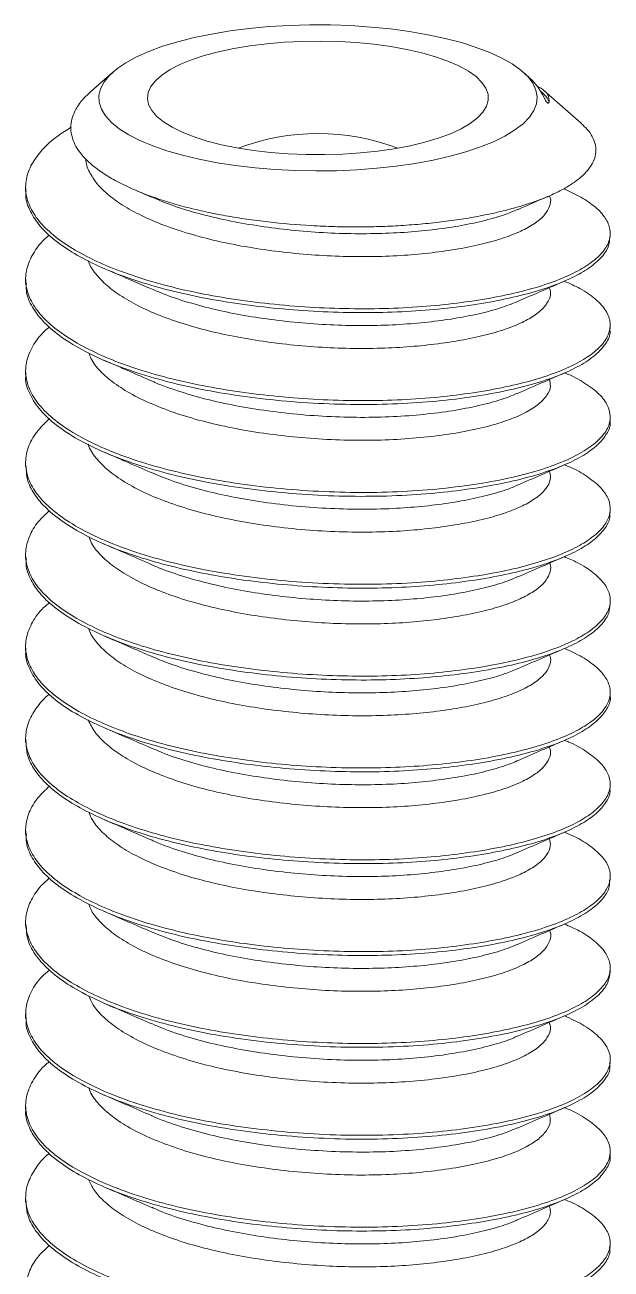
# Paper-space layout '_Dimetric' of a CAD drawing. Header units: millimetres. Extents: x -3 to 3, y -0.5 to 25.7.
# Drawn here: x -3.01 to 3.01, y 12.96 to 25.73 of the extents above; entities that cross this region are included whole.
import ezdxf

# ---------------------------------------------------------------- set-up
doc = ezdxf.new("R2010")
doc.units = ezdxf.units.MM

psp = doc.layouts.new('_Dimetric')

# ---------------------------------------------------------------- linework, layer by layer
at = {"color": 7, "linetype": 'Continuous', "lineweight": 15}
for p, q in [((-2.105, 25.25), (-2.335, 25.046)), ((2.165, 25.197), (2.105, 25.25)), ((2.701, 24.724), (2.318, 25.061)), ((-3, 24.067), (-3, 24.027)), ((-1.873, 24.036), (-1.71, 23.966)), ((2.534, 24.047), (2.522, 24.052)), ((3, 23.556), (3, 23.596)), ((-3, 23.124), (-3, 23.084)), ((3, 22.613), (3, 22.653)), ((-3, 22.181), (-3, 22.142)), ((3, 21.67), (3, 21.71)), ((-3, 21.239), (-3, 21.199)), ((3, 20.727), (3, 20.767)), ((-3, 20.296), (-3, 20.256)), ((3, 19.785), (3, 19.824)), ((-3, 19.353), (-3, 19.313)), ((3, 18.842), (3, 18.882)), ((-3, 18.41), (-3, 18.37)), ((3, 17.899), (3, 17.939)), ((-3, 17.467), (-3, 17.428)), ((3, 16.956), (3, 16.996)), ((-3, 16.525), (-3, 16.485)), ((3, 16.013), (3, 16.053)), ((-3, 15.582), (-3, 15.542)), ((3, 15.071), (3, 15.11)), ((-3, 14.639), (-3, 14.599)), ((3, 14.128), (3, 14.168)), ((-3, 13.696), (-3, 13.656)), ((3, 13.185), (3, 13.225))]:
    psp.add_line(p, q, dxfattribs=at)
at = {"color": 7, "linetype": 'Continuous', "lineweight": 15, "flags": 128}
for points in [[(2.105, 24.719), (2.17, 24.786), (2.216, 24.855), (2.243, 24.924), (2.25, 24.995), (2.237, 25.065), (2.205, 25.134), (2.153, 25.203), (2.082, 25.269), (1.993, 25.333), (1.886, 25.393), (1.763, 25.45), (1.625, 25.503), (1.472, 25.552), (1.306, 25.595), (1.129, 25.633), (0.941, 25.666), (0.746, 25.692), (0.544, 25.712), (0.337, 25.726), (0.127, 25.733), (-0.084, 25.734), (-0.294, 25.728), (-0.501, 25.716), (-0.705, 25.697), (-0.902, 25.672), (-1.091, 25.64), (-1.27, 25.603), (-1.439, 25.561), (-1.594, 25.514), (-1.736, 25.462), (-1.862, 25.405), (-1.972, 25.345), (-2.065, 25.282), (-2.14, 25.216), (-2.195, 25.149), (-2.232, 25.079), (-2.249, 25.009), (-2.246, 24.939), (-2.223, 24.869), (-2.181, 24.8), (-2.12, 24.733), (-2.04, 24.668), (-1.942, 24.606), (-1.827, 24.547), (-1.696, 24.492), (-1.55, 24.441), (-1.39, 24.395), (-1.219, 24.354), (-1.036, 24.319), (-0.845, 24.289), (-0.646, 24.266), (-0.441, 24.249), (-0.232, 24.238), (-0.022, 24.234), (0.189, 24.237), (0.398, 24.246), (0.604, 24.262), (0.804, 24.284), (0.997, 24.312), (1.182, 24.346), (1.356, 24.386), (1.518, 24.431), (1.667, 24.481), (1.801, 24.535), (1.919, 24.593), (2.021, 24.655), (2.105, 24.719)], [(1.637, 24.778), (1.562, 24.721), (1.469, 24.668), (1.36, 24.617), (1.235, 24.571), (1.096, 24.53), (0.945, 24.493), (0.783, 24.463), (0.612, 24.438), (0.435, 24.419), (0.252, 24.407), (0.066, 24.402), (-0.12, 24.402), (-0.305, 24.41), (-0.486, 24.424), (-0.662, 24.444), (-0.831, 24.471), (-0.99, 24.503), (-1.137, 24.541), (-1.272, 24.584), (-1.393, 24.631), (-1.498, 24.683), (-1.585, 24.737), (-1.655, 24.795), (-1.706, 24.855), (-1.738, 24.916), (-1.75, 24.978), (-1.742, 25.04), (-1.715, 25.101), (-1.668, 25.161), (-1.602, 25.219), (-1.518, 25.275), (-1.417, 25.327), (-1.299, 25.375), (-1.167, 25.419), (-1.022, 25.458), (-0.865, 25.491), (-0.699, 25.519), (-0.524, 25.541), (-0.344, 25.556), (-0.159, 25.565), (0.027, 25.568), (0.213, 25.563), (0.396, 25.553), (0.575, 25.535), (0.747, 25.512), (0.911, 25.482), (1.065, 25.447), (1.207, 25.407), (1.334, 25.362), (1.447, 25.312), (1.544, 25.259), (1.622, 25.203), (1.683, 25.144), (1.724, 25.084), (1.746, 25.022), (1.748, 24.96), (1.731, 24.898), (1.693, 24.837), (1.637, 24.778)], [(2.163, 25.195), (2.194, 25.17), (2.257, 25.097), (2.306, 25.019), (2.327, 24.976), (2.336, 24.958), (2.341, 24.949), (2.344, 24.945), (2.348, 24.94), (2.349, 24.938), (2.351, 24.936), (2.353, 24.934), (2.355, 24.933), (2.358, 24.931), (2.364, 24.931), (2.373, 24.942), (2.373, 24.942)]]:
    psp.add_lwpolyline(points, dxfattribs=at)
at = {"color": 7, "linetype": 'Continuous', "lineweight": 15}
psp.add_arc((0, 22.313), 2.306, 69.2072, 110.7928, dxfattribs=at)
for points, knots in [([(2.7, 24.723), (2.723, 24.702), (2.771, 24.658), (2.819, 24.587), (2.848, 24.514), (2.856, 24.441), (2.844, 24.369), (2.811, 24.297), (2.758, 24.227), (2.686, 24.158), (2.595, 24.092), (2.484, 24.028), (2.356, 23.969), (2.212, 23.914), (2.055, 23.864), (1.88, 23.818), (1.694, 23.777), (1.497, 23.742), (1.293, 23.713), (1.077, 23.69), (0.855, 23.673), (0.629, 23.662), (0.4, 23.659), (0.167, 23.662), (-0.139, 23.675), (-0.442, 23.701), (-0.734, 23.739), (-0.948, 23.773), (-1.153, 23.814), (-1.349, 23.86), (-1.535, 23.913), (-1.735, 23.979), (-1.927, 24.057), (-2.104, 24.146), (-2.273, 24.253), (-2.396, 24.361), (-2.475, 24.466), (-2.527, 24.572), (-2.548, 24.708), (-2.5, 24.853), (-2.422, 24.967), (-2.357, 25.024), (-2.334, 25.045)], [0, 0, 0, 0, 0.02099, 0.045042, 0.069281, 0.092051, 0.114979, 0.138409, 0.162012, 0.184725, 0.207597, 0.230982, 0.25455, 0.276881, 0.29937, 0.32236, 0.345523, 0.367687, 0.390006, 0.412567, 0.435463, 0.457437, 0.47957, 0.501952, 0.524675, 0.567694, 0.589766, 0.612001, 0.633552, 0.655264, 0.677267, 0.69944, 0.730787, 0.757352, 0.784219, 0.825977, 0.847425, 0.869042, 0.909902, 0.951969, 0.98237, 1, 1, 1, 1]), ([(2.373, 24.942), (2.372, 24.965), (2.372, 25.011), (2.323, 25.067), (2.265, 25.096), (2.252, 25.103)], [0, 0, 0, 0, 0.431022, 0.873315, 1, 1, 1, 1]), ([(2.531, 24.046), (2.589, 24.02), (2.716, 23.962), (2.856, 23.861), (2.959, 23.751), (3.006, 23.635), (2.997, 23.519), (2.933, 23.405), (2.815, 23.296), (2.648, 23.192), (2.43, 23.098), (2.165, 23.014), (1.859, 22.943), (1.522, 22.887), (1.16, 22.846), (0.777, 22.822), (0.375, 22.817), (-0.036, 22.83), (-0.446, 22.862), (-0.843, 22.912), (-1.222, 22.977), (-1.581, 23.06), (-1.915, 23.161), (-2.214, 23.276), (-2.471, 23.404), (-2.679, 23.54), (-2.839, 23.683), (-2.948, 23.834), (-3.003, 23.991), (-3.002, 24.149), (-2.945, 24.305), (-2.834, 24.454), (-2.697, 24.581), (-2.579, 24.654), (-2.532, 24.683)], [0, 0, 0, 0, 0.0261275, 0.0573611, 0.0891722, 0.1213182, 0.1534987, 0.185411, 0.2167676, 0.2481163, 0.2800239, 0.312203, 0.3443512, 0.3761676, 0.4074058, 0.4388974, 0.4708883, 0.5030864, 0.5351883, 0.5668958, 0.5980793, 0.6297016, 0.6617622, 0.6939654, 0.7260072, 0.757593, 0.7887857, 0.820526, 0.8526427, 0.8848368, 0.916805, 0.9482565, 0.9795224, 1, 1, 1, 1]), ([(2.995, 23.556), (2.993, 23.522), (2.988, 23.447), (2.907, 23.337), (2.773, 23.226), (2.591, 23.125), (2.359, 23.033), (2.082, 22.953), (1.767, 22.886), (1.423, 22.834), (1.054, 22.798), (0.665, 22.779), (0.259, 22.779), (-0.153, 22.798), (-0.559, 22.835), (-0.952, 22.889), (-1.326, 22.959), (-1.679, 23.047), (-2.004, 23.152), (-2.291, 23.271), (-2.535, 23.402), (-2.729, 23.54), (-2.875, 23.685), (-2.966, 23.838), (-3.005, 23.953), (-2.997, 24.017), (-2.995, 24.027)], [0, 0, 0, 0, 0.038219, 0.084306, 0.126724, 0.169577, 0.213083, 0.256842, 0.300443, 0.343481, 0.385852, 0.428878, 0.472472, 0.516232, 0.559746, 0.602613, 0.645024, 0.688204, 0.731869, 0.775611, 0.819018, 0.861698, 0.904236, 0.947553, 0.99127, 1, 1, 1, 1]), ([(2.048, 23.836), (2.14, 23.876), (2.249, 23.924), (2.356, 23.97), (2.372, 23.977)], [0, 0, 0, 0, 0.846083, 1, 1, 1, 1]), ([(2.528, 23.103), (2.584, 23.078), (2.715, 23.021), (2.859, 22.917), (2.966, 22.798), (3.01, 22.675), (2.989, 22.552), (2.908, 22.434), (2.773, 22.323), (2.591, 22.222), (2.359, 22.13), (2.082, 22.05), (1.767, 21.983), (1.423, 21.931), (1.054, 21.895), (0.665, 21.876), (0.259, 21.876), (-0.153, 21.895), (-0.559, 21.932), (-0.952, 21.986), (-1.326, 22.056), (-1.679, 22.144), (-2.004, 22.249), (-2.291, 22.368), (-2.534, 22.499), (-2.729, 22.637), (-2.875, 22.782), (-2.969, 22.935), (-3.008, 23.092), (-2.992, 23.251), (-2.916, 23.405), (-2.836, 23.513), (-2.767, 23.568), (-2.756, 23.576)], [0, 0, 0, 0, 0.025555, 0.060164, 0.095434, 0.131071, 0.166696, 0.201928, 0.234354, 0.267114, 0.300372, 0.333824, 0.367155, 0.400056, 0.432447, 0.465338, 0.498664, 0.532117, 0.565381, 0.598151, 0.630573, 0.663582, 0.696962, 0.730401, 0.763584, 0.796211, 0.828729, 0.861844, 0.895263, 0.928673, 0.961762, 0.994248, 1, 1, 1, 1]), ([(-2.196, 23.234), (-2.105, 23.194), (-1.934, 23.12), (-1.782, 23.054), (-1.71, 23.023)], [0, 0, 0, 0, 0.531666, 1, 1, 1, 1]), ([(2.995, 22.613), (2.996, 22.604), (3.006, 22.555), (2.961, 22.464), (2.858, 22.346), (2.692, 22.233), (2.471, 22.13), (2.195, 22.039), (1.871, 21.962), (1.512, 21.903), (1.124, 21.86), (0.712, 21.837), (0.28, 21.835), (-0.159, 21.855), (-0.592, 21.895), (-1.009, 21.955), (-1.405, 22.033), (-1.775, 22.132), (-2.11, 22.249), (-2.399, 22.381), (-2.635, 22.524), (-2.817, 22.675), (-2.938, 22.836), (-2.999, 22.974), (-2.994, 23.057), (-2.992, 23.084)], [0, 0, 0, 0, 0.009799, 0.056263, 0.102027, 0.147288, 0.193406, 0.24002, 0.286635, 0.332753, 0.378014, 0.423778, 0.470242, 0.516917, 0.563305, 0.608922, 0.654276, 0.700501, 0.747148, 0.793718, 0.839718, 0.884936, 0.930837, 0.977365, 1, 1, 1, 1]), ([(2.048, 22.894), (2.13, 22.93), (2.295, 23.001), (2.455, 23.07), (2.535, 23.105)], [0, 0, 0, 0, 0.49973, 1, 1, 1, 1]), ([(2.531, 22.161), (2.541, 22.157), (2.635, 22.122), (2.764, 22.043), (2.91, 21.929), (2.99, 21.808), (3.009, 21.684), (2.964, 21.561), (2.857, 21.443), (2.693, 21.33), (2.471, 21.227), (2.195, 21.136), (1.871, 21.059), (1.512, 21), (1.124, 20.957), (0.712, 20.934), (0.28, 20.932), (-0.159, 20.952), (-0.592, 20.992), (-1.009, 21.052), (-1.405, 21.13), (-1.775, 21.229), (-2.11, 21.346), (-2.399, 21.478), (-2.635, 21.621), (-2.816, 21.772), (-2.94, 21.932), (-3.003, 22.099), (-3.003, 22.268), (-2.935, 22.434), (-2.85, 22.556), (-2.771, 22.619), (-2.754, 22.633)], [0, 0, 0, 0, 0.004338, 0.039009, 0.073881, 0.109342, 0.145023, 0.180542, 0.215527, 0.250127, 0.285382, 0.321016, 0.35665, 0.391905, 0.426505, 0.46149, 0.497009, 0.53269, 0.568151, 0.603023, 0.637694, 0.673031, 0.70869, 0.744291, 0.779456, 0.814022, 0.849111, 0.884679, 0.920352, 0.955746, 0.990498, 1, 1, 1, 1]), ([(-2.196, 22.291), (-2.111, 22.254), (-1.944, 22.182), (-1.787, 22.113), (-1.711, 22.08)], [0, 0, 0, 0, 0.5141212, 1, 1, 1, 1]), ([(2.996, 21.67), (2.997, 21.664), (3.006, 21.618), (2.968, 21.535), (2.88, 21.423), (2.735, 21.316), (2.542, 21.217), (2.299, 21.128), (2.012, 21.05), (1.689, 20.987), (1.339, 20.939), (0.957, 20.905), (0.545, 20.891), (0.109, 20.897), (-0.329, 20.925), (-0.757, 20.974), (-1.166, 21.04), (-1.552, 21.127), (-1.91, 21.233), (-2.228, 21.356), (-2.498, 21.493), (-2.712, 21.64), (-2.873, 21.794), (-2.968, 21.957), (-3.009, 22.075), (-2.998, 22.136), (-2.997, 22.142)], [0, 0, 0, 0, 0.007577, 0.051175, 0.094203, 0.136577, 0.179618, 0.223222, 0.266984, 0.310493, 0.353349, 0.395769, 0.44186, 0.488464, 0.535085, 0.581226, 0.626502, 0.672232, 0.718678, 0.765353, 0.811757, 0.857406, 0.902733, 0.948934, 0.995573, 1, 1, 1, 1]), ([(2.048, 21.951), (2.13, 21.987), (2.295, 22.058), (2.455, 22.128), (2.535, 22.162)], [0, 0, 0, 0, 0.4997335, 1, 1, 1, 1]), ([(2.528, 21.217), (2.555, 21.207), (2.657, 21.166), (2.787, 21.085), (2.916, 20.977), (2.99, 20.863), (3.009, 20.747), (2.971, 20.632), (2.879, 20.52), (2.735, 20.413), (2.542, 20.314), (2.299, 20.225), (2.012, 20.147), (1.689, 20.084), (1.339, 20.036), (0.957, 20.002), (0.545, 19.988), (0.109, 19.994), (-0.329, 20.022), (-0.757, 20.071), (-1.166, 20.137), (-1.552, 20.224), (-1.91, 20.33), (-2.228, 20.453), (-2.498, 20.59), (-2.713, 20.737), (-2.872, 20.891), (-2.972, 21.054), (-3.011, 21.222), (-2.984, 21.391), (-2.902, 21.549), (-2.802, 21.646), (-2.756, 21.692)], [0, 0, 0, 0, 0.011469, 0.04388, 0.07664, 0.109893, 0.143335, 0.176651, 0.209531, 0.241911, 0.274802, 0.308122, 0.341563, 0.374811, 0.40756, 0.439976, 0.475197, 0.51081, 0.546435, 0.581694, 0.616292, 0.651238, 0.68673, 0.722397, 0.757857, 0.79274, 0.827377, 0.862682, 0.898321, 0.933915, 0.969086, 1, 1, 1, 1]), ([(-2.196, 21.348), (-2.124, 21.317), (-1.961, 21.246), (-1.801, 21.177), (-1.711, 21.137)], [0, 0, 0, 0, 0.43751, 1, 1, 1, 1]), ([(2.048, 21.008), (2.131, 21.044), (2.295, 21.116), (2.455, 21.185), (2.535, 21.22)], [0, 0, 0, 0, 0.499735, 1, 1, 1, 1]), ([(2.993, 20.727), (2.995, 20.71), (2.999, 20.654), (2.948, 20.56), (2.844, 20.45), (2.686, 20.344), (2.478, 20.248), (2.222, 20.162), (1.924, 20.088), (1.593, 20.029), (1.236, 19.985), (0.856, 19.957), (0.458, 19.948), (0.048, 19.958), (-0.363, 19.986), (-0.763, 20.032), (-1.147, 20.094), (-1.51, 20.174), (-1.85, 20.271), (-2.157, 20.383), (-2.422, 20.509), (-2.641, 20.643), (-2.811, 20.785), (-2.928, 20.934), (-2.993, 21.074), (-2.994, 21.163), (-2.994, 21.199)], [0, 0, 0, 0, 0.019931, 0.063404, 0.106199, 0.148649, 0.191885, 0.235572, 0.279301, 0.322661, 0.365261, 0.407872, 0.451239, 0.494969, 0.538653, 0.581882, 0.624326, 0.667131, 0.710609, 0.754365, 0.797985, 0.841065, 0.883439, 0.926421, 0.969993, 1, 1, 1, 1]), ([(2.528, 20.275), (2.574, 20.255), (2.691, 20.205), (2.829, 20.112), (2.943, 20.002), (3.001, 19.888), (3.004, 19.772), (2.95, 19.657), (2.843, 19.546), (2.686, 19.441), (2.478, 19.345), (2.222, 19.259), (1.924, 19.185), (1.593, 19.126), (1.236, 19.082), (0.856, 19.054), (0.458, 19.045), (0.048, 19.055), (-0.363, 19.083), (-0.763, 19.129), (-1.147, 19.191), (-1.51, 19.271), (-1.85, 19.368), (-2.157, 19.48), (-2.422, 19.606), (-2.641, 19.74), (-2.81, 19.882), (-2.93, 20.031), (-2.996, 20.187), (-3.007, 20.346), (-2.96, 20.502), (-2.877, 20.637), (-2.789, 20.716), (-2.755, 20.747)], [0, 0, 0, 0, 0.020705, 0.0531, 0.086041, 0.119391, 0.152841, 0.186075, 0.218791, 0.251244, 0.284297, 0.317695, 0.351126, 0.384274, 0.416841, 0.449417, 0.48257, 0.516002, 0.549397, 0.582445, 0.614893, 0.647617, 0.680855, 0.714306, 0.747653, 0.780587, 0.812982, 0.84584, 0.879151, 0.912606, 0.94589, 0.978696, 1, 1, 1, 1]), ([(-2.196, 20.405), (-2.124, 20.374), (-1.961, 20.304), (-1.801, 20.234), (-1.711, 20.195)], [0, 0, 0, 0, 0.437479, 1, 1, 1, 1]), ([(2.995, 19.785), (2.994, 19.756), (2.992, 19.689), (2.924, 19.586), (2.804, 19.476), (2.632, 19.374), (2.41, 19.28), (2.142, 19.197), (1.834, 19.127), (1.495, 19.072), (1.131, 19.033), (0.746, 19.01), (0.343, 19.006), (-0.069, 19.021), (-0.478, 19.054), (-0.873, 19.105), (-1.252, 19.172), (-1.609, 19.257), (-1.94, 19.358), (-2.236, 19.475), (-2.489, 19.603), (-2.693, 19.74), (-2.85, 19.883), (-2.952, 20.035), (-3.001, 20.161), (-2.995, 20.235), (-2.993, 20.256)], [0, 0, 0, 0, 0.032265, 0.075586, 0.118128, 0.160802, 0.204206, 0.247946, 0.291612, 0.334796, 0.377209, 0.420071, 0.463581, 0.507341, 0.550937, 0.593966, 0.636336, 0.67937, 0.722968, 0.766727, 0.810235, 0.853092, 0.895507, 0.938695, 0.982362, 1, 1, 1, 1]), ([(2.049, 20.066), (2.131, 20.101), (2.295, 20.173), (2.455, 20.242), (2.535, 20.277)], [0, 0, 0, 0, 0.499735, 1, 1, 1, 1]), ([(2.531, 19.333), (2.594, 19.304), (2.725, 19.243), (2.866, 19.139), (2.965, 19.028), (3.007, 18.912), (2.994, 18.796), (2.925, 18.683), (2.804, 18.573), (2.632, 18.471), (2.41, 18.377), (2.142, 18.294), (1.834, 18.224), (1.495, 18.169), (1.131, 18.13), (0.746, 18.107), (0.343, 18.103), (-0.069, 18.118), (-0.478, 18.151), (-0.873, 18.202), (-1.252, 18.269), (-1.609, 18.353), (-1.94, 18.455), (-2.236, 18.572), (-2.489, 18.7), (-2.694, 18.837), (-2.849, 18.98), (-2.954, 19.132), (-3.005, 19.289), (-3, 19.447), (-2.936, 19.603), (-2.853, 19.722), (-2.775, 19.787), (-2.754, 19.804)], [0, 0, 0, 0, 0.029946, 0.062424, 0.095503, 0.128906, 0.162319, 0.19543, 0.227945, 0.260562, 0.293736, 0.327168, 0.360543, 0.393549, 0.425966, 0.458726, 0.491982, 0.525428, 0.558749, 0.591637, 0.624022, 0.656913, 0.690236, 0.723682, 0.756936, 0.789693, 0.822111, 0.85512, 0.888496, 0.921927, 0.9551, 0.987712, 1, 1, 1, 1]), ([(-2.196, 19.462), (-2.114, 19.427), (-1.95, 19.356), (-1.79, 19.286), (-1.711, 19.252)], [0, 0, 0, 0, 0.5001949, 1, 1, 1, 1]), ([(2.999, 18.842), (3, 18.841), (3.009, 18.802), (2.976, 18.724), (2.897, 18.612), (2.76, 18.504), (2.575, 18.403), (2.339, 18.312), (2.058, 18.233), (1.741, 18.167), (1.394, 18.117), (1.024, 18.082), (0.633, 18.064), (0.227, 18.066), (-0.185, 18.086), (-0.591, 18.124), (-0.982, 18.18), (-1.355, 18.251), (-1.706, 18.341), (-2.028, 18.447), (-2.312, 18.567), (-2.552, 18.698), (-2.742, 18.837), (-2.885, 18.983), (-2.97, 19.136), (-3.007, 19.248), (-2.998, 19.307), (-2.997, 19.313)], [0, 0, 0, 0, 0.000907, 0.044553, 0.08769, 0.130081, 0.172999, 0.21654, 0.260302, 0.303872, 0.34685, 0.389225, 0.43231, 0.475932, 0.519688, 0.563164, 0.605964, 0.648412, 0.691645, 0.735331, 0.779061, 0.822425, 0.865031, 0.907637, 0.951001, 0.994731, 1, 1, 1, 1]), ([(2.049, 19.123), (2.131, 19.159), (2.296, 19.23), (2.456, 19.3), (2.536, 19.334)], [0, 0, 0, 0, 0.49974, 1, 1, 1, 1]), ([(2.529, 18.389), (2.545, 18.384), (2.637, 18.348), (2.763, 18.272), (2.901, 18.165), (2.982, 18.052), (3.009, 17.936), (2.98, 17.821), (2.896, 17.708), (2.761, 17.601), (2.575, 17.5), (2.339, 17.409), (2.058, 17.33), (1.741, 17.264), (1.394, 17.214), (1.024, 17.179), (0.633, 17.161), (0.227, 17.163), (-0.185, 17.183), (-0.591, 17.221), (-0.982, 17.277), (-1.355, 17.348), (-1.706, 17.438), (-2.028, 17.544), (-2.312, 17.664), (-2.552, 17.795), (-2.742, 17.934), (-2.884, 18.08), (-2.974, 18.233), (-3.009, 18.391), (-2.989, 18.549), (-2.908, 18.702), (-2.829, 18.807), (-2.763, 18.858), (-2.758, 18.862)], [0, 0, 0, 0, 0.006535, 0.039014, 0.071678, 0.104881, 0.13832, 0.17168, 0.204652, 0.237052, 0.269856, 0.303136, 0.336585, 0.369887, 0.402737, 0.435126, 0.468057, 0.501399, 0.534843, 0.568074, 0.600787, 0.633232, 0.666276, 0.699667, 0.733092, 0.766236, 0.798802, 0.831367, 0.864512, 0.897936, 0.931327, 0.964372, 0.996816, 1, 1, 1, 1]), ([(-2.196, 18.52), (-2.114, 18.484), (-1.95, 18.413), (-1.79, 18.344), (-1.711, 18.309)], [0, 0, 0, 0, 0.500198, 1, 1, 1, 1]), ([(2.994, 17.899), (2.996, 17.887), (3.003, 17.837), (2.959, 17.749), (2.864, 17.638), (2.713, 17.532), (2.513, 17.434), (2.264, 17.346), (1.972, 17.27), (1.645, 17.209), (1.292, 17.162), (0.916, 17.132), (0.52, 17.12), (0.111, 17.127), (-0.301, 17.152), (-0.703, 17.195), (-1.089, 17.255), (-1.456, 17.332), (-1.8, 17.426), (-2.112, 17.537), (-2.385, 17.661), (-2.61, 17.794), (-2.788, 17.934), (-2.914, 18.083), (-2.989, 18.229), (-2.994, 18.326), (-2.996, 18.371)], [0, 0, 0, 0, 0.01326, 0.056803, 0.099725, 0.142114, 0.185247, 0.228891, 0.272641, 0.316083, 0.358823, 0.401311, 0.444587, 0.488289, 0.532007, 0.575331, 0.617877, 0.660546, 0.703947, 0.747687, 0.791355, 0.834542, 0.876958, 0.919815, 0.963323, 1, 1, 1, 1]), ([(2.049, 18.18), (2.131, 18.216), (2.296, 18.287), (2.456, 18.357), (2.536, 18.391)], [0, 0, 0, 0, 0.499738, 1, 1, 1, 1]), ([(2.527, 17.446), (2.563, 17.431), (2.673, 17.386), (2.807, 17.3), (2.929, 17.191), (2.996, 17.077), (3.007, 16.961), (2.962, 16.846), (2.863, 16.735), (2.713, 16.629), (2.513, 16.531), (2.264, 16.443), (1.972, 16.367), (1.645, 16.306), (1.292, 16.259), (0.916, 16.229), (0.52, 16.217), (0.111, 16.224), (-0.301, 16.249), (-0.703, 16.292), (-1.089, 16.352), (-1.456, 16.429), (-1.8, 16.523), (-2.112, 16.634), (-2.385, 16.758), (-2.61, 16.891), (-2.788, 17.031), (-2.915, 17.18), (-2.989, 17.335), (-3.009, 17.493), (-2.971, 17.65), (-2.889, 17.793), (-2.798, 17.88), (-2.757, 17.918)], [0, 0, 0, 0, 0.015701, 0.048102, 0.080959, 0.114271, 0.147731, 0.181024, 0.213843, 0.246254, 0.279233, 0.312604, 0.346055, 0.379271, 0.41195, 0.444437, 0.477526, 0.51094, 0.544367, 0.577493, 0.610024, 0.642649, 0.675833, 0.709277, 0.742665, 0.775687, 0.808118, 0.840887, 0.874153, 0.907611, 0.940947, 0.97385, 1, 1, 1, 1]), ([(-2.196, 17.577), (-2.114, 17.541), (-1.95, 17.47), (-1.79, 17.401), (-1.711, 17.366)], [0, 0, 0, 0, 0.500199, 1, 1, 1, 1]), ([(2.993, 16.956), (2.994, 16.934), (2.996, 16.872), (2.938, 16.774), (2.826, 16.664), (2.661, 16.56), (2.447, 16.465), (2.186, 16.38), (1.883, 16.308), (1.548, 16.251), (1.188, 16.209), (0.806, 16.184), (0.405, 16.177), (-0.006, 16.189), (-0.416, 16.22), (-0.814, 16.268), (-1.195, 16.332), (-1.556, 16.414), (-1.892, 16.513), (-2.194, 16.628), (-2.453, 16.755), (-2.665, 16.89), (-2.829, 17.033), (-2.94, 17.183), (-2.997, 17.316), (-2.994, 17.398), (-2.993, 17.428)], [0, 0, 0, 0, 0.025609, 0.069016, 0.111695, 0.154232, 0.197549, 0.241265, 0.284969, 0.328251, 0.370747, 0.413477, 0.456913, 0.500661, 0.544309, 0.58745, 0.629841, 0.672755, 0.716292, 0.760053, 0.803626, 0.846607, 0.888981, 0.932061, 0.975681, 1, 1, 1, 1]), ([(2.048, 17.237), (2.131, 17.273), (2.296, 17.345), (2.456, 17.414), (2.536, 17.449)], [0, 0, 0, 0, 0.499746, 1, 1, 1, 1]), ([(2.529, 16.503), (2.583, 16.48), (2.707, 16.425), (2.847, 16.327), (2.953, 16.216), (3.005, 16.101), (3, 15.985), (2.939, 15.871), (2.826, 15.761), (2.662, 15.657), (2.447, 15.562), (2.186, 15.477), (1.883, 15.405), (1.548, 15.348), (1.188, 15.306), (0.806, 15.281), (0.405, 15.274), (-0.006, 15.286), (-0.416, 15.317), (-0.814, 15.365), (-1.195, 15.429), (-1.556, 15.511), (-1.892, 15.61), (-2.194, 15.725), (-2.453, 15.852), (-2.665, 15.987), (-2.829, 16.13), (-2.941, 16.28), (-3.001, 16.436), (-3.004, 16.595), (-2.949, 16.751), (-2.866, 16.879), (-2.783, 16.951), (-2.754, 16.976)], [0, 0, 0, 0, 0.0248336, 0.0572565, 0.0902674, 0.1236488, 0.1570891, 0.1902736, 0.2229018, 0.2554216, 0.2885376, 0.3219582, 0.3553699, 0.3884596, 0.4209474, 0.4536146, 0.4868218, 0.5202673, 0.5536359, 0.5866169, 0.6190253, 0.6518326, 0.6851171, 0.7185728, 0.7518839, 0.784743, 0.8171382, 0.8500727, 0.8834204, 0.9168716, 0.950111, 0.982835, 1, 1, 1, 1]), ([(-2.196, 16.634), (-2.114, 16.598), (-1.95, 16.527), (-1.79, 16.458), (-1.71, 16.423)], [0, 0, 0, 0, 0.5002, 1, 1, 1, 1]), ([(2.998, 16.013), (2.993, 15.975), (2.984, 15.895), (2.891, 15.778), (2.743, 15.663), (2.537, 15.557), (2.275, 15.463), (1.963, 15.382), (1.613, 15.318), (1.232, 15.27), (0.826, 15.242), (0.399, 15.234), (-0.04, 15.248), (-0.476, 15.283), (-0.898, 15.337), (-1.3, 15.41), (-1.677, 15.504), (-2.023, 15.616), (-2.326, 15.745), (-2.577, 15.885), (-2.773, 16.034), (-2.911, 16.192), (-2.99, 16.343), (-2.993, 16.442), (-2.994, 16.485)], [0, 0, 0, 0, 0.043723, 0.089722, 0.134938, 0.180839, 0.227366, 0.274029, 0.320328, 0.365788, 0.411282, 0.457602, 0.504269, 0.550782, 0.596653, 0.641875, 0.687901, 0.734481, 0.781121, 0.827322, 0.87265, 0.9183, 0.964705, 1, 1, 1, 1]), ([(2.048, 16.294), (2.131, 16.33), (2.296, 16.402), (2.456, 16.471), (2.536, 16.506)], [0, 0, 0, 0, 0.499748, 1, 1, 1, 1]), ([(2.53, 15.561), (2.593, 15.532), (2.73, 15.469), (2.875, 15.361), (2.975, 15.242), (3.011, 15.118), (2.983, 14.995), (2.892, 14.875), (2.743, 14.76), (2.537, 14.654), (2.275, 14.56), (1.963, 14.479), (1.613, 14.415), (1.232, 14.367), (0.826, 14.339), (0.399, 14.331), (-0.04, 14.345), (-0.476, 14.38), (-0.898, 14.434), (-1.3, 14.507), (-1.677, 14.601), (-2.023, 14.713), (-2.326, 14.842), (-2.577, 14.982), (-2.773, 15.131), (-2.913, 15.289), (-2.992, 15.454), (-3.009, 15.623), (-2.96, 15.79), (-2.875, 15.927), (-2.787, 16.004), (-2.756, 16.03)], [0, 0, 0, 0, 0.02965, 0.064348, 0.099711, 0.135398, 0.171025, 0.206217, 0.240809, 0.275925, 0.311521, 0.34722, 0.382641, 0.41742, 0.452226, 0.487662, 0.523365, 0.55895, 0.594043, 0.62864, 0.663852, 0.699488, 0.73517, 0.770516, 0.805194, 0.840118, 0.87562, 0.911329, 0.946863, 0.98185, 1, 1, 1, 1]), ([(-2.196, 15.691), (-2.114, 15.656), (-1.95, 15.584), (-1.79, 15.515), (-1.71, 15.48)], [0, 0, 0, 0, 0.500203, 1, 1, 1, 1]), ([(2.993, 15.071), (2.995, 15.057), (3.003, 15.002), (2.952, 14.908), (2.842, 14.789), (2.669, 14.678), (2.441, 14.576), (2.158, 14.487), (1.831, 14.412), (1.468, 14.354), (1.076, 14.314), (0.661, 14.293), (0.228, 14.294), (-0.211, 14.316), (-0.643, 14.359), (-1.057, 14.421), (-1.45, 14.502), (-1.816, 14.603), (-2.146, 14.722), (-2.43, 14.855), (-2.66, 14.999), (-2.835, 15.152), (-2.948, 15.313), (-3.002, 15.444), (-2.994, 15.521), (-2.993, 15.542)], [0, 0, 0, 0, 0.015334, 0.06174, 0.107391, 0.15272, 0.198922, 0.245563, 0.292144, 0.338172, 0.383395, 0.429266, 0.475781, 0.522449, 0.56877, 0.614266, 0.659726, 0.706027, 0.752691, 0.799219, 0.84512, 0.890338, 0.936338, 0.982908, 1, 1, 1, 1]), ([(2.048, 15.351), (2.131, 15.387), (2.296, 15.459), (2.456, 15.528), (2.536, 15.563)], [0, 0, 0, 0, 0.499752, 1, 1, 1, 1]), ([(2.53, 14.617), (2.549, 14.61), (2.651, 14.57), (2.784, 14.487), (2.922, 14.372), (2.996, 14.251), (3.007, 14.127), (2.954, 14.005), (2.841, 13.886), (2.669, 13.775), (2.441, 13.673), (2.158, 13.584), (1.831, 13.509), (1.468, 13.451), (1.076, 13.411), (0.661, 13.39), (0.228, 13.391), (-0.211, 13.413), (-0.643, 13.456), (-1.057, 13.518), (-1.45, 13.598), (-1.816, 13.7), (-2.147, 13.819), (-2.43, 13.952), (-2.66, 14.096), (-2.834, 14.248), (-2.951, 14.41), (-3.006, 14.577), (-2.999, 14.746), (-2.923, 14.91), (-2.839, 15.026), (-2.765, 15.084), (-2.755, 15.092)], [0, 0, 0, 0, 0.008362, 0.04297, 0.077925, 0.113427, 0.149104, 0.184573, 0.219466, 0.254113, 0.289427, 0.325076, 0.36068, 0.39586, 0.430426, 0.465487, 0.50104, 0.53671, 0.572115, 0.606889, 0.641637, 0.677026, 0.712693, 0.748256, 0.78334, 0.817901, 0.853061, 0.888657, 0.924311, 0.959642, 0.994308, 1, 1, 1, 1]), ([(-2.196, 14.748), (-2.114, 14.713), (-1.95, 14.642), (-1.79, 14.572), (-1.71, 14.537)], [0, 0, 0, 0, 0.500206, 1, 1, 1, 1]), ([(2.997, 14.128), (2.998, 14.124), (3.007, 14.082), (2.972, 14.001), (2.888, 13.889), (2.747, 13.781), (2.558, 13.682), (2.318, 13.592), (2.035, 13.513), (1.714, 13.449), (1.366, 13.399), (0.994, 13.365), (0.602, 13.35), (0.194, 13.352), (-0.218, 13.374), (-0.623, 13.414), (-1.012, 13.471), (-1.383, 13.544), (-1.732, 13.635), (-2.052, 13.742), (-2.333, 13.863), (-2.569, 13.995), (-2.755, 14.134), (-2.894, 14.281), (-2.975, 14.434), (-3.009, 14.542), (-2.999, 14.597), (-2.999, 14.599)], [0, 0, 0, 0, 0.004365, 0.047985, 0.091066, 0.13344, 0.176422, 0.219995, 0.263757, 0.307295, 0.350209, 0.392601, 0.435742, 0.47939, 0.523139, 0.566576, 0.609306, 0.651802, 0.695086, 0.73879, 0.782506, 0.825824, 0.868362, 0.911041, 0.954449, 0.998191, 1, 1, 1, 1]), ([(2.048, 14.408), (2.131, 14.444), (2.296, 14.516), (2.456, 14.586), (2.536, 14.62)], [0, 0, 0, 0, 0.499754, 1, 1, 1, 1]), ([(2.53, 13.675), (2.551, 13.666), (2.648, 13.629), (2.776, 13.55), (2.909, 13.443), (2.986, 13.329), (3.009, 13.213), (2.975, 13.098), (2.887, 12.986), (2.748, 12.878), (2.558, 12.779), (2.318, 12.689), (2.035, 12.61), (1.714, 12.546), (1.366, 12.496), (0.994, 12.462), (0.602, 12.447), (0.194, 12.449), (-0.218, 12.471), (-0.623, 12.511), (-1.012, 12.568), (-1.383, 12.641), (-1.732, 12.732), (-2.052, 12.839), (-2.333, 12.96), (-2.568, 13.092), (-2.755, 13.231), (-2.893, 13.378), (-2.979, 13.531), (-3.009, 13.689), (-2.985, 13.847), (-2.899, 14), (-2.822, 14.1), (-2.761, 14.147), (-2.759, 14.148)], [0, 0, 0, 0, 0.008897, 0.041347, 0.074073, 0.107314, 0.140767, 0.174116, 0.207052, 0.239449, 0.27231, 0.305623, 0.33908, 0.372366, 0.405175, 0.437585, 0.470568, 0.503938, 0.537385, 0.570594, 0.603263, 0.635753, 0.668844, 0.702257, 0.73568, 0.768797, 0.801319, 0.833948, 0.867135, 0.900577, 0.93396, 0.966972, 0.999397, 1, 1, 1, 1]), ([(-2.196, 13.806), (-2.114, 13.77), (-1.949, 13.699), (-1.79, 13.629), (-1.71, 13.594)], [0, 0, 0, 0, 0.500207, 1, 1, 1, 1]), ([(2.048, 13.466), (2.13, 13.501), (2.295, 13.573), (2.456, 13.643), (2.536, 13.677)], [0, 0, 0, 0, 0.499758, 1, 1, 1, 1]), ([(2.993, 13.185), (2.995, 13.17), (3.001, 13.117), (2.954, 13.026), (2.854, 12.915), (2.699, 12.809), (2.495, 12.712), (2.242, 12.625), (1.947, 12.551), (1.618, 12.49), (1.263, 12.445), (0.885, 12.416), (0.488, 12.406), (0.078, 12.414), (-0.333, 12.441), (-0.734, 12.486), (-1.119, 12.547), (-1.484, 12.625), (-1.826, 12.721), (-2.135, 12.832), (-2.404, 12.957), (-2.626, 13.091), (-2.8, 13.232), (-2.922, 13.381), (-2.991, 13.523), (-2.994, 13.616), (-2.995, 13.656)], [0, 0, 0, 0, 0.016719, 0.060227, 0.103085, 0.1455, 0.188687, 0.232355, 0.276095, 0.319495, 0.362164, 0.404711, 0.448035, 0.491752, 0.535454, 0.57873, 0.621218, 0.663958, 0.7074, 0.75115, 0.794794, 0.837927, 0.880315, 0.923238, 0.96678, 1, 1, 1, 1]), ([(2.529, 12.731), (2.569, 12.714), (2.683, 12.667), (2.819, 12.577), (2.936, 12.468), (2.999, 12.354), (3.005, 12.238), (2.956, 12.123), (2.853, 12.012), (2.699, 11.906), (2.495, 11.809), (2.242, 11.722), (1.947, 11.648), (1.618, 11.587), (1.263, 11.542), (0.885, 11.513), (0.488, 11.503), (0.078, 11.511), (-0.333, 11.538), (-0.734, 11.583), (-1.119, 11.643), (-1.484, 11.722), (-1.826, 11.818), (-2.135, 11.929), (-2.404, 12.054), (-2.626, 12.188), (-2.799, 12.329), (-2.923, 12.478), (-2.993, 12.633), (-3.008, 12.792), (-2.965, 12.948), (-2.883, 13.087), (-2.793, 13.17), (-2.756, 13.204)], [0, 0, 0, 0, 0.018092, 0.050493, 0.083401, 0.11674, 0.150203, 0.183473, 0.216247, 0.248681, 0.281707, 0.315099, 0.348547, 0.381736, 0.414365, 0.4469, 0.48003, 0.513461, 0.546879, 0.579972, 0.612463, 0.645146, 0.678367, 0.711822, 0.745196, 0.77818, 0.810594, 0.843417, 0.876714, 0.910179, 0.943495, 0.976356, 1, 1, 1, 1])]:
    psp.add_open_spline(points, degree=3, knots=knots, dxfattribs=at)
at = {"color": 8, "linetype": 'Continuous', "lineweight": 15}
for points, knots in [([(2.283, 25.055), (2.297, 25.043), (2.341, 25.007), (2.36, 24.968), (2.373, 24.942)], [0, 0, 0, 0, 0.304127, 1, 1, 1, 1]), ([(2.376, 23.977), (2.379, 23.971), (2.395, 23.936), (2.382, 23.872), (2.334, 23.785), (2.24, 23.702), (2.106, 23.624), (1.933, 23.553), (1.722, 23.49), (1.479, 23.438), (1.211, 23.398), (0.923, 23.369), (0.618, 23.354), (0.298, 23.354), (-0.029, 23.369), (-0.355, 23.399), (-0.67, 23.442), (-0.972, 23.498), (-1.258, 23.569), (-1.524, 23.653), (-1.761, 23.749), (-1.965, 23.855), (-2.131, 23.967), (-2.259, 24.085), (-2.342, 24.209), (-2.383, 24.302), (-2.381, 24.352), (-2.381, 24.359)], [0, 0, 0, 0, 0.008661, 0.051971, 0.09492, 0.137118, 0.179306, 0.222248, 0.265557, 0.308824, 0.351643, 0.393681, 0.436062, 0.479116, 0.522451, 0.565655, 0.608327, 0.650292, 0.692849, 0.735998, 0.779339, 0.822463, 0.86497, 0.906947, 0.949664, 0.992888, 1, 1, 1, 1]), ([(2.043, 23.837), (2.006, 23.821), (1.913, 23.781), (1.721, 23.726), (1.479, 23.673), (1.211, 23.633), (0.923, 23.604), (0.618, 23.59), (0.298, 23.589), (-0.029, 23.604), (-0.355, 23.634), (-0.67, 23.678), (-0.973, 23.733), (-1.257, 23.804), (-1.508, 23.882), (-1.646, 23.94), (-1.708, 23.967)], [0, 0, 0, 0, 0.049812, 0.12486, 0.199836, 0.274036, 0.346883, 0.420322, 0.49493, 0.570023, 0.644891, 0.718836, 0.791554, 0.8653, 0.940071, 1, 1, 1, 1]), ([(2.374, 23.035), (2.378, 23.025), (2.396, 22.983), (2.376, 22.91), (2.314, 22.821), (2.206, 22.736), (2.061, 22.66), (1.877, 22.591), (1.656, 22.532), (1.406, 22.483), (1.132, 22.446), (0.839, 22.421), (0.529, 22.41), (0.206, 22.414), (-0.121, 22.433), (-0.445, 22.467), (-0.757, 22.514), (-1.055, 22.574), (-1.335, 22.648), (-1.594, 22.736), (-1.823, 22.835), (-2.016, 22.943), (-2.172, 23.057), (-2.284, 23.177), (-2.345, 23.263), (-2.356, 23.309), (-2.357, 23.312)], [0, 0, 0, 0, 0.016164, 0.063962, 0.111233, 0.154736, 0.198688, 0.243311, 0.288195, 0.332916, 0.377058, 0.420513, 0.464642, 0.509356, 0.554241, 0.598872, 0.642838, 0.686335, 0.730623, 0.775409, 0.820276, 0.864797, 0.90857, 0.952197, 0.996627, 1, 1, 1, 1]), ([(2.047, 22.894), (1.991, 22.871), (1.875, 22.825), (1.656, 22.767), (1.406, 22.718), (1.132, 22.681), (0.839, 22.656), (0.529, 22.645), (0.206, 22.649), (-0.121, 22.669), (-0.445, 22.702), (-0.757, 22.749), (-1.055, 22.809), (-1.334, 22.884), (-1.555, 22.956), (-1.668, 23.007), (-1.707, 23.024)], [0, 0, 0, 0, 0.071164, 0.146248, 0.221059, 0.294902, 0.367596, 0.441416, 0.516216, 0.591302, 0.665962, 0.73951, 0.812273, 0.88636, 0.961281, 1, 1, 1, 1]), ([(2.375, 22.093), (2.38, 22.07), (2.394, 22.016), (2.357, 21.931), (2.273, 21.841), (2.142, 21.756), (1.966, 21.678), (1.746, 21.61), (1.489, 21.554), (1.203, 21.511), (0.894, 21.481), (0.566, 21.467), (0.223, 21.47), (-0.127, 21.491), (-0.471, 21.527), (-0.803, 21.579), (-1.118, 21.646), (-1.412, 21.729), (-1.678, 21.827), (-1.908, 21.936), (-2.097, 22.054), (-2.239, 22.179), (-2.324, 22.283), (-2.344, 22.347), (-2.35, 22.365)], [0, 0, 0, 0, 0.03498, 0.082708, 0.129714, 0.176203, 0.223574, 0.271457, 0.31934, 0.366711, 0.4132, 0.460207, 0.507934, 0.555881, 0.60353, 0.650385, 0.69697, 0.744451, 0.792367, 0.840205, 0.887455, 0.933898, 0.981046, 1, 1, 1, 1]), ([(2.043, 21.952), (2.016, 21.94), (1.931, 21.901), (1.744, 21.846), (1.489, 21.789), (1.203, 21.746), (0.894, 21.716), (0.566, 21.703), (0.223, 21.706), (-0.127, 21.726), (-0.471, 21.763), (-0.803, 21.814), (-1.118, 21.881), (-1.409, 21.965), (-1.609, 22.033), (-1.697, 22.075), (-1.709, 22.081)], [0, 0, 0, 0, 0.037362, 0.11734, 0.197319, 0.276442, 0.354091, 0.432606, 0.512325, 0.592408, 0.671996, 0.750258, 0.828067, 0.907375, 0.987409, 1, 1, 1, 1]), ([(2.375, 21.15), (2.381, 21.129), (2.394, 21.078), (2.362, 20.998), (2.29, 20.914), (2.176, 20.833), (2.022, 20.758), (1.829, 20.691), (1.601, 20.634), (1.344, 20.588), (1.065, 20.553), (0.761, 20.531), (0.434, 20.524), (0.087, 20.533), (-0.262, 20.56), (-0.602, 20.603), (-0.928, 20.66), (-1.235, 20.733), (-1.519, 20.822), (-1.773, 20.925), (-1.987, 21.039), (-2.159, 21.159), (-2.281, 21.287), (-2.347, 21.378), (-2.357, 21.426), (-2.357, 21.428)], [0, 0, 0, 0, 0.032739, 0.077418, 0.121512, 0.164933, 0.20904, 0.253725, 0.298574, 0.343162, 0.387079, 0.430548, 0.477781, 0.525541, 0.573319, 0.620603, 0.666998, 0.713861, 0.761459, 0.809292, 0.856847, 0.903626, 0.950074, 0.997419, 1, 1, 1, 1]), ([(2.045, 21.009), (2.036, 21.004), (1.975, 20.974), (1.827, 20.927), (1.601, 20.869), (1.344, 20.823), (1.065, 20.789), (0.761, 20.766), (0.434, 20.759), (0.087, 20.769), (-0.262, 20.795), (-0.602, 20.838), (-0.928, 20.895), (-1.234, 20.969), (-1.5, 21.05), (-1.645, 21.112), (-1.708, 21.139)], [0, 0, 0, 0, 0.013776, 0.088581, 0.16366, 0.238301, 0.311819, 0.384588, 0.463658, 0.54361, 0.623592, 0.702747, 0.780414, 0.858864, 0.938545, 1, 1, 1, 1]), ([(2.378, 20.209), (2.379, 20.208), (2.395, 20.178), (2.386, 20.118), (2.348, 20.031), (2.262, 19.948), (2.137, 19.868), (1.971, 19.795), (1.768, 19.731), (1.531, 19.677), (1.267, 19.634), (0.983, 19.603), (0.681, 19.585), (0.364, 19.582), (0.038, 19.594), (-0.289, 19.621), (-0.607, 19.661), (-0.912, 19.715), (-1.201, 19.782), (-1.471, 19.863), (-1.716, 19.957), (-1.927, 20.062), (-2.101, 20.173), (-2.234, 20.289), (-2.32, 20.392), (-2.343, 20.458), (-2.351, 20.481)], [0, 0, 0, 0, 0.001279, 0.046168, 0.090766, 0.134667, 0.178212, 0.222567, 0.267385, 0.312247, 0.356729, 0.40043, 0.444141, 0.48863, 0.533494, 0.578309, 0.622656, 0.666196, 0.710106, 0.75471, 0.7996, 0.844349, 0.888543, 0.932011, 0.976103, 1, 1, 1, 1]), ([(2.044, 20.066), (2.018, 20.055), (1.939, 20.019), (1.766, 19.967), (1.531, 19.912), (1.267, 19.869), (0.983, 19.838), (0.681, 19.82), (0.364, 19.817), (0.038, 19.829), (-0.289, 19.856), (-0.607, 19.896), (-0.912, 19.95), (-1.202, 20.017), (-1.469, 20.099), (-1.64, 20.16), (-1.711, 20.195), (-1.711, 20.195)], [0, 0, 0, 0, 0.034923, 0.109871, 0.184893, 0.259279, 0.332358, 0.405455, 0.479852, 0.554877, 0.629821, 0.703981, 0.776791, 0.850221, 0.924811, 0.999878, 1, 1, 1, 1]), ([(2.375, 19.264), (2.379, 19.256), (2.395, 19.218), (2.38, 19.151), (2.328, 19.065), (2.23, 18.982), (2.094, 18.904), (1.917, 18.834), (1.704, 18.772), (1.459, 18.721), (1.189, 18.681), (0.9, 18.654), (0.593, 18.64), (0.273, 18.641), (-0.055, 18.657), (-0.38, 18.688), (-0.695, 18.732), (-0.996, 18.789), (-1.28, 18.861), (-1.543, 18.946), (-1.779, 19.043), (-1.98, 19.149), (-2.143, 19.262), (-2.264, 19.38), (-2.335, 19.474), (-2.35, 19.528), (-2.353, 19.54)], [0, 0, 0, 0, 0.013219, 0.058067, 0.102507, 0.146147, 0.189922, 0.234448, 0.279321, 0.324117, 0.368416, 0.411923, 0.455892, 0.500527, 0.54542, 0.590144, 0.634284, 0.677747, 0.721892, 0.766619, 0.811511, 0.856144, 0.900108, 0.943616, 0.98792, 1, 1, 1, 1]), ([(2.045, 19.123), (2.002, 19.105), (1.903, 19.063), (1.703, 19.007), (1.459, 18.956), (1.189, 18.916), (0.9, 18.889), (0.593, 18.875), (0.273, 18.876), (-0.055, 18.892), (-0.38, 18.923), (-0.695, 18.968), (-0.996, 19.024), (-1.279, 19.096), (-1.521, 19.172), (-1.653, 19.229), (-1.708, 19.253)], [0, 0, 0, 0, 0.056097, 0.131129, 0.206032, 0.280105, 0.352852, 0.426372, 0.501007, 0.576072, 0.650855, 0.724662, 0.797336, 0.871151, 0.945937, 1, 1, 1, 1]), ([(2.374, 18.321), (2.38, 18.305), (2.395, 18.259), (2.369, 18.183), (2.304, 18.098), (2.196, 18.016), (2.048, 17.94), (1.861, 17.872), (1.638, 17.813), (1.385, 17.766), (1.109, 17.729), (0.815, 17.705), (0.504, 17.696), (0.181, 17.701), (-0.147, 17.721), (-0.47, 17.756), (-0.781, 17.804), (-1.078, 17.865), (-1.357, 17.941), (-1.613, 18.03), (-1.839, 18.13), (-2.03, 18.238), (-2.181, 18.352), (-2.296, 18.472), (-2.337, 18.556), (-2.358, 18.598)], [0, 0, 0, 0, 0.025723, 0.070485, 0.114724, 0.158194, 0.202207, 0.24686, 0.291741, 0.336425, 0.380499, 0.423953, 0.468137, 0.512875, 0.557749, 0.602336, 0.646228, 0.689757, 0.734093, 0.778896, 0.823744, 0.868216, 0.911908, 0.9556, 1, 1, 1, 1]), ([(2.048, 18.18), (2.046, 18.179), (1.995, 18.153), (1.858, 18.108), (1.638, 18.048), (1.384, 18.001), (1.109, 17.965), (0.815, 17.94), (0.504, 17.931), (0.181, 17.936), (-0.147, 17.957), (-0.47, 17.991), (-0.781, 18.04), (-1.078, 18.1), (-1.356, 18.176), (-1.568, 18.247), (-1.674, 18.295), (-1.707, 18.31)], [0, 0, 0, 0, 0.002445, 0.077149, 0.152233, 0.226989, 0.300722, 0.373421, 0.447339, 0.522183, 0.597257, 0.67185, 0.745279, 0.818101, 0.892275, 0.967229, 1, 1, 1, 1]), ([(2.377, 17.38), (2.382, 17.354), (2.393, 17.299), (2.355, 17.216), (2.278, 17.132), (2.158, 17.051), (1.999, 16.978), (1.801, 16.912), (1.569, 16.856), (1.309, 16.811), (1.028, 16.779), (0.728, 16.758), (0.414, 16.753), (0.088, 16.763), (-0.239, 16.787), (-0.559, 16.826), (-0.867, 16.877), (-1.158, 16.942), (-1.432, 17.022), (-1.68, 17.114), (-1.897, 17.217), (-2.077, 17.327), (-2.216, 17.443), (-2.311, 17.551), (-2.34, 17.622), (-2.351, 17.651)], [0, 0, 0, 0, 0.038983, 0.083694, 0.127767, 0.171289, 0.215578, 0.260393, 0.305317, 0.349925, 0.39381, 0.437434, 0.48187, 0.526745, 0.571637, 0.616122, 0.659807, 0.703618, 0.748183, 0.793098, 0.837937, 0.882282, 0.925832, 0.969837, 1, 1, 1, 1]), ([(2.044, 17.238), (2.028, 17.23), (1.959, 17.197), (1.799, 17.147), (1.569, 17.091), (1.309, 17.047), (1.028, 17.014), (0.728, 16.993), (0.414, 16.988), (0.088, 16.998), (-0.239, 17.022), (-0.559, 17.061), (-0.866, 17.112), (-1.159, 17.177), (-1.43, 17.257), (-1.615, 17.322), (-1.698, 17.361), (-1.709, 17.367)], [0, 0, 0, 0, 0.023507, 0.098388, 0.173449, 0.247982, 0.321307, 0.394198, 0.468444, 0.543424, 0.618432, 0.692761, 0.765752, 0.838954, 0.913416, 0.988462, 1, 1, 1, 1]), ([(2.376, 16.437), (2.379, 16.432), (2.395, 16.399), (2.384, 16.336), (2.339, 16.249), (2.248, 16.166), (2.117, 16.087), (1.947, 16.015), (1.739, 15.952), (1.498, 15.899), (1.232, 15.858), (0.945, 15.829), (0.641, 15.813), (0.322, 15.811), (-0.005, 15.825), (-0.331, 15.854), (-0.648, 15.896), (-0.951, 15.951), (-1.238, 16.021), (-1.505, 16.104), (-1.745, 16.199), (-1.952, 16.304), (-2.121, 16.416), (-2.249, 16.534), (-2.327, 16.632), (-2.346, 16.693), (-2.352, 16.711)], [0, 0, 0, 0, 0.006707, 0.051583, 0.096114, 0.139896, 0.183532, 0.227971, 0.27282, 0.317657, 0.36206, 0.405654, 0.449488, 0.49405, 0.538932, 0.583711, 0.627968, 0.671454, 0.715478, 0.760143, 0.80504, 0.849741, 0.893834, 0.937303, 0.981497, 1, 1, 1, 1]), ([(2.044, 16.295), (2.011, 16.281), (1.923, 16.241), (1.738, 16.188), (1.498, 16.134), (1.231, 16.093), (0.945, 16.064), (0.641, 16.048), (0.322, 16.046), (-0.005, 16.06), (-0.331, 16.089), (-0.648, 16.131), (-0.951, 16.186), (-1.237, 16.256), (-1.495, 16.335), (-1.641, 16.396), (-1.709, 16.424)], [0, 0, 0, 0, 0.044611, 0.119609, 0.194587, 0.26884, 0.341737, 0.415039, 0.489557, 0.56461, 0.639491, 0.713499, 0.786218, 0.859835, 0.934527, 1, 1, 1, 1]), ([(2.373, 15.493), (2.379, 15.478), (2.396, 15.433), (2.371, 15.356), (2.301, 15.266), (2.182, 15.178), (2.018, 15.099), (1.809, 15.028), (1.562, 14.968), (1.283, 14.922), (0.98, 14.888), (0.657, 14.87), (0.317, 14.868), (-0.032, 14.884), (-0.379, 14.916), (-0.714, 14.964), (-1.034, 15.026), (-1.334, 15.105), (-1.609, 15.199), (-1.85, 15.306), (-2.05, 15.422), (-2.205, 15.545), (-2.308, 15.66), (-2.338, 15.735), (-2.351, 15.765)], [0, 0, 0, 0, 0.021761, 0.069609, 0.11687, 0.163324, 0.210482, 0.258287, 0.306232, 0.353802, 0.400507, 0.447248, 0.494839, 0.542788, 0.590579, 0.637707, 0.684167, 0.731455, 0.779315, 0.827236, 0.874705, 0.921274, 0.968175, 1, 1, 1, 1]), ([(2.044, 15.352), (2.034, 15.347), (1.969, 15.314), (1.807, 15.264), (1.562, 15.203), (1.283, 15.157), (0.98, 15.123), (0.657, 15.105), (0.317, 15.103), (-0.032, 15.119), (-0.379, 15.151), (-0.714, 15.199), (-1.035, 15.261), (-1.333, 15.341), (-1.56, 15.415), (-1.672, 15.466), (-1.706, 15.482)], [0, 0, 0, 0, 0.015772, 0.095624, 0.17571, 0.25517, 0.333184, 0.411259, 0.490754, 0.570846, 0.650675, 0.729397, 0.807002, 0.885991, 0.965934, 1, 1, 1, 1]), ([(2.376, 14.551), (2.382, 14.524), (2.393, 14.466), (2.349, 14.378), (2.26, 14.288), (2.123, 14.204), (1.942, 14.127), (1.717, 14.061), (1.456, 14.006), (1.167, 13.964), (0.856, 13.936), (0.526, 13.924), (0.182, 13.929), (-0.168, 13.952), (-0.511, 13.99), (-0.841, 14.044), (-1.154, 14.112), (-1.445, 14.197), (-1.708, 14.297), (-1.933, 14.407), (-2.117, 14.526), (-2.252, 14.652), (-2.331, 14.752), (-2.348, 14.811), (-2.352, 14.825)], [0, 0, 0, 0, 0.040973, 0.088588, 0.135427, 0.181935, 0.229341, 0.277199, 0.324995, 0.372222, 0.41862, 0.465686, 0.513414, 0.5613, 0.608828, 0.655507, 0.70215, 0.749658, 0.797539, 0.845281, 0.892378, 0.93877, 0.985969, 1, 1, 1, 1]), ([(2.043, 14.41), (2.008, 14.394), (1.915, 14.353), (1.716, 14.296), (1.457, 14.241), (1.167, 14.2), (0.856, 14.171), (0.526, 14.16), (0.182, 14.165), (-0.168, 14.187), (-0.511, 14.225), (-0.841, 14.279), (-1.154, 14.347), (-1.442, 14.433), (-1.629, 14.498), (-1.707, 14.536), (-1.709, 14.538)], [0, 0, 0, 0, 0.046872, 0.126924, 0.206873, 0.285869, 0.36348, 0.442207, 0.522042, 0.60214, 0.681641, 0.759722, 0.837742, 0.917208, 0.9973, 1, 1, 1, 1]), ([(2.374, 13.607), (2.38, 13.588), (2.394, 13.54), (2.366, 13.462), (2.297, 13.377), (2.186, 13.296), (2.035, 13.221), (1.844, 13.153), (1.618, 13.095), (1.364, 13.048), (1.086, 13.013), (0.791, 12.99), (0.479, 12.982), (0.155, 12.988), (-0.173, 13.01), (-0.495, 13.046), (-0.805, 13.095), (-1.101, 13.157), (-1.378, 13.233), (-1.632, 13.323), (-1.856, 13.424), (-2.043, 13.533), (-2.191, 13.647), (-2.3, 13.764), (-2.337, 13.844), (-2.355, 13.882)], [0, 0, 0, 0, 0.029371, 0.074147, 0.118366, 0.161859, 0.205976, 0.250702, 0.295623, 0.340314, 0.384362, 0.427872, 0.472154, 0.516958, 0.561865, 0.606451, 0.65031, 0.693928, 0.738356, 0.783217, 0.828091, 0.872555, 0.916215, 0.960022, 1, 1, 1, 1]), ([(2.045, 13.466), (2.04, 13.463), (1.984, 13.435), (1.842, 13.389), (1.619, 13.33), (1.363, 13.283), (1.087, 13.248), (0.791, 13.225), (0.479, 13.217), (0.155, 13.223), (-0.173, 13.245), (-0.495, 13.281), (-0.805, 13.33), (-1.101, 13.392), (-1.377, 13.469), (-1.581, 13.538), (-1.68, 13.584), (-1.706, 13.596)], [0, 0, 0, 0, 0.0079419, 0.0827545, 0.1578926, 0.2326452, 0.3063226, 0.3791012, 0.45317, 0.5281121, 0.6032273, 0.6778057, 0.7511674, 0.8241251, 0.8984385, 0.9734778, 1, 1, 1, 1])]:
    psp.add_open_spline(points, degree=3, knots=knots, dxfattribs=at)

doc.saveas('drawing.dxf')
